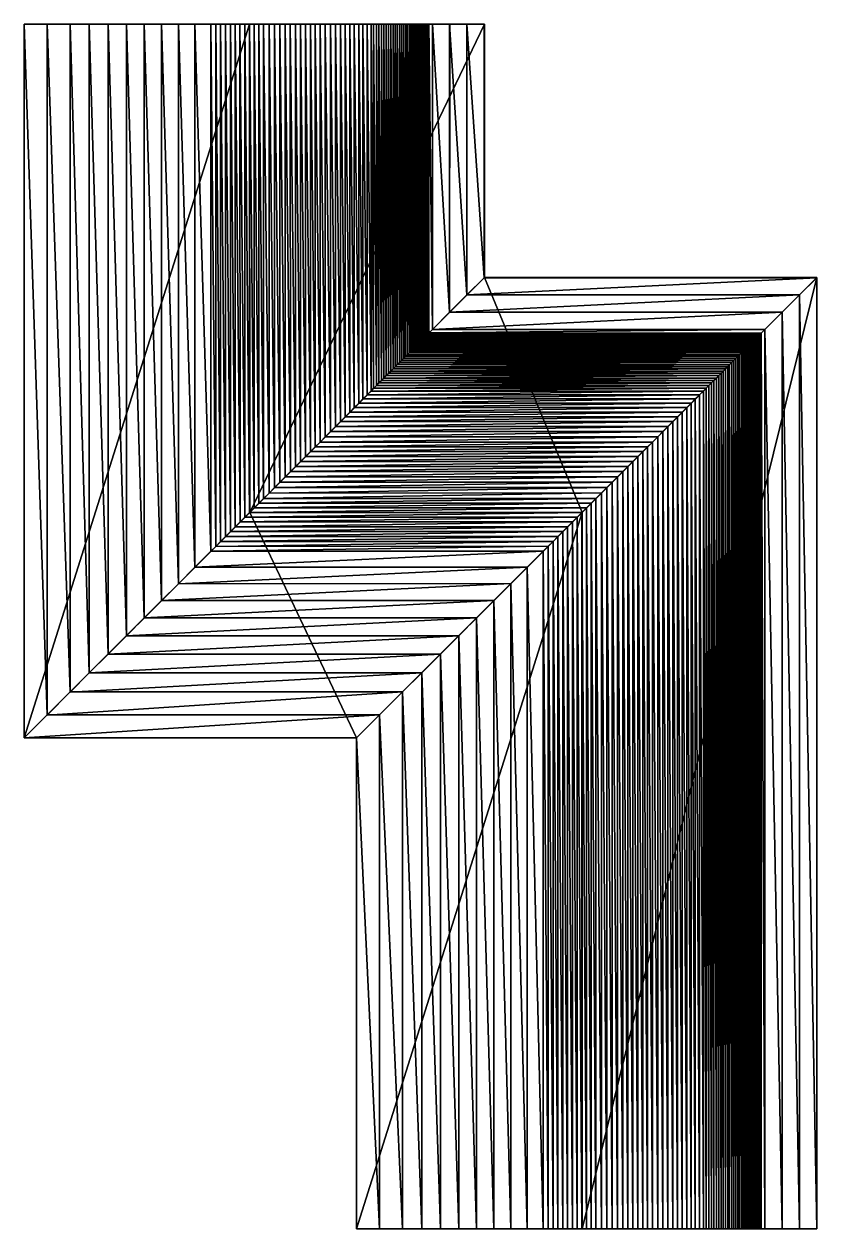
# Model space of a CAD drawing. Header units: inches. Extents: x 592 to 1281, y 732 to 1778.
import ezdxf

# ---------------------------------------------------------------- set-up
doc = ezdxf.new("R2010")
doc.units = ezdxf.units.IN
doc.header["$MEASUREMENT"] = 0
doc.layers.add('Layer 1', color=7, linetype='Continuous')

# ---------------------------------------------------------------- blocks, each defined once
blk = doc.blocks.new('Karniz_011')
at = {"color": 9, "true_color": 0xc0c0c0}
mesh = blk.add_polyface(dxfattribs=at)
corners = [(871, 1777.7, 1005.5), (875, 1777.7, 1000.5), (875, 1440.9, 1000.5), (866.8, 1777.7, 1010.3), (871, 1436.8, 1005.5), (862.6, 1777.7, 1015.1), (866.8, 1432.7, 1010.3), (858.2, 1777.7, 1019.8), (862.6, 1428.4, 1015.1), (853.7, 1777.7, 1024.3), (858.2, 1424, 1019.8), (849.1, 1777.7, 1028.8), (853.7, 1419.5, 1024.3), (845, 1777.7, 1032.6), (849.1, 1414.9, 1028.8), (840.8, 1777.7, 1036.3), (845, 1410.8, 1032.6), (836.5, 1777.7, 1039.9), (840.8, 1406.6, 1036.3), (832.2, 1777.7, 1043.4), (836.6, 1402.4, 1039.9), (827.8, 1777.7, 1046.9), (832.2, 1398, 1043.4), (823.3, 1777.7, 1050.2), (827.8, 1393.6, 1046.9), (818.8, 1777.7, 1053.4), (823.4, 1389.2, 1050.2), (814.2, 1777.7, 1056.6), (818.8, 1384.6, 1053.4), (809.5, 1777.7, 1059.7), (814.2, 1380, 1056.6), (992, 1777.8, 955.3), (804.8, 1777.7, 1062.6), (800, 1777.7, 1065.5), (796, 1777.7, 1067.8), (787.9, 1777.7, 1159.9), (792, 1777.7, 1070.1), (787.9, 1777.7, 1072.3), (783.8, 1777.7, 1074.4), (779.6, 1777.7, 1076.5), (775.5, 1777.7, 1078.5), (771.3, 1777.7, 1080.4), (767, 1777.7, 1082.3), (762.8, 1777.7, 1084.1), (758.5, 1777.7, 1085.9), (754.2, 1777.7, 1087.6), (740.4, 1777.7, 1092.7), (726.1, 1777.7, 1097.2), (711.5, 1777.7, 1101.4), (696.4, 1777.7, 1105), (680.9, 1777.7, 1108.2), (665, 1777.7, 1111), (648.7, 1777.7, 1113.4), (612.1, 1777.7, 1145.3), (592.1, 1777.7, 1145.3), (592.1, 1777.7, 1160.3), (632.1, 1777.7, 1130.3), (612, 1777.7, 1130.3), (632, 1777.7, 1115.3)]
mesh.append_faces([[corners[k] for k in face] for face in [(0, 1, 2), (3, 0, 4), (5, 3, 6), (7, 5, 8), (9, 7, 10), (11, 9, 12), (13, 11, 14), (15, 13, 16), (17, 15, 18), (19, 17, 20), (21, 19, 22), (23, 21, 24), (25, 23, 26), (27, 25, 28), (29, 27, 30), (31, 25, 27), (31, 27, 29), (31, 29, 32), (31, 32, 33), (31, 33, 34), (35, 31, 34), (35, 34, 36), (35, 36, 37), (35, 37, 38), (35, 38, 39), (35, 39, 40), (35, 40, 41), (35, 41, 42), (35, 42, 43), (35, 43, 44), (35, 44, 45), (35, 45, 46), (35, 46, 47), (35, 47, 48), (35, 48, 49), (35, 49, 50), (35, 50, 51), (35, 51, 52), (53, 54, 55), (53, 55, 35), (56, 57, 53), (56, 53, 35), (56, 35, 52), (58, 56, 52)]], dxfattribs={"color": 9})
mesh = blk.add_polyface(dxfattribs=at)
corners = [(880.8, 1157.9, 1145.3), (880.8, 1157.9, 1160.3), (592.1, 1157.9, 1160.3), (592.1, 1157.9, 1145.3), (788, 1353.7, 1159.9), (792, 1357.8, 1070.1), (796, 1361.8, 1067.8), (1084.7, 1361.9, 1067.8), (787.9, 1353.7, 1072.3), (1080.7, 1357.8, 1070.1), (783.8, 1349.6, 1074.4), (1076.6, 1353.7, 1072.3), (779.7, 1345.5, 1076.5), (1072.5, 1349.6, 1074.4), (775.5, 1341.3, 1078.5), (1068.4, 1345.5, 1076.5), (771.3, 1337.1, 1080.4), (1064.2, 1341.3, 1078.5), (767.1, 1332.9, 1082.3), (1060, 1337.1, 1080.4), (762.8, 1328.6, 1084.1), (1055.8, 1332.9, 1082.3), (758.5, 1324.3, 1085.9), (1051.5, 1328.6, 1084.1), (754.2, 1320, 1087.6), (1047.3, 1324.4, 1085.9), (740.4, 1306.2, 1092.7), (1043, 1320.1, 1087.6), (726.2, 1291.9, 1097.2), (1029.1, 1306.2, 1092.7), (711.5, 1277.3, 1101.4), (1014.9, 1292, 1097.2), (1000.2, 1277.3, 1101.4), (985.1, 1262.2, 1105), (696.4, 1262.2, 1105), (969.6, 1246.7, 1108.2), (680.9, 1246.7, 1108.2), (953.7, 1230.8, 1111), (665, 1230.8, 1111), (937.4, 1214.6, 1113.4), (648.7, 1214.5, 1113.4), (920.8, 1197.9, 1115.3), (632.1, 1197.8, 1115.3), (920.8, 1197.9, 1130.3), (632.1, 1197.9, 1130.3), (900.8, 1177.9, 1130.3), (612.1, 1177.8, 1130.3), (900.8, 1177.9, 1145.3), (612.1, 1177.9, 1145.3), (592.1, 1777.7, 1160.3), (680.9, 1777.7, 1108.2), (665, 1777.7, 1111), (648.7, 1777.7, 1113.4), (632, 1777.7, 1115.3), (632.1, 1777.7, 1130.3), (612, 1777.7, 1130.3), (612.1, 1777.7, 1145.3), (592.1, 1777.7, 1145.3)]
mesh.append_faces([[corners[k] for k in face] for face in [(0, 1, 2), (2, 3, 0), (4, 2, 1), (5, 6, 7), (8, 5, 9), (10, 8, 11), (12, 10, 13), (14, 12, 15), (16, 14, 17), (18, 16, 19), (20, 18, 21), (22, 20, 23), (24, 22, 25), (26, 24, 27), (28, 26, 29), (30, 28, 31), (32, 33, 34), (34, 30, 32), (33, 35, 36), (36, 34, 33), (35, 37, 38), (38, 36, 35), (37, 39, 40), (40, 38, 37), (39, 41, 42), (42, 40, 39), (41, 43, 44), (44, 42, 41), (43, 45, 46), (46, 44, 43), (45, 47, 48), (48, 46, 45), (47, 0, 3), (3, 48, 47), (3, 2, 49), (34, 36, 50), (36, 38, 51), (38, 40, 52), (40, 42, 53), (42, 44, 54), (44, 46, 55), (46, 48, 56), (48, 3, 57)]], dxfattribs={"color": 9})
mesh = blk.add_polyface(dxfattribs=at)
corners = [(592.1, 1777.7, 1160.3), (592.1, 1777.7, 1145.3), (592.1, 1157.9, 1145.3), (592.1, 1157.9, 1160.3), (788, 1353.7, 1159.9), (787.9, 1777.7, 1159.9), (804.8, 1370.6, 1062.6), (800, 1365.8, 1065.5), (800, 1777.7, 1065.5), (804.8, 1777.7, 1062.6), (796, 1361.8, 1067.8), (796, 1777.7, 1067.8), (792, 1357.8, 1070.1), (792, 1777.7, 1070.1), (787.9, 1353.7, 1072.3), (787.9, 1777.7, 1072.3), (783.8, 1349.6, 1074.4), (783.8, 1777.7, 1074.4), (779.7, 1345.5, 1076.5), (779.6, 1777.7, 1076.5), (775.5, 1341.3, 1078.5), (775.5, 1777.7, 1078.5), (771.3, 1337.1, 1080.4), (771.3, 1777.7, 1080.4), (767.1, 1332.9, 1082.3), (767, 1777.7, 1082.3), (762.8, 1328.6, 1084.1), (762.8, 1777.7, 1084.1), (758.5, 1324.3, 1085.9), (758.5, 1777.7, 1085.9), (754.2, 1320, 1087.6), (754.2, 1777.7, 1087.6), (740.4, 1306.2, 1092.7), (740.4, 1777.7, 1092.7), (726.2, 1291.9, 1097.2), (726.1, 1777.7, 1097.2), (711.5, 1277.3, 1101.4), (711.5, 1777.7, 1101.4), (696.4, 1262.2, 1105), (696.4, 1777.7, 1105), (680.9, 1777.7, 1108.2), (665, 1777.7, 1111), (680.9, 1246.7, 1108.2), (648.7, 1777.7, 1113.4), (665, 1230.8, 1111), (632, 1777.7, 1115.3), (648.7, 1214.5, 1113.4), (632.1, 1777.7, 1130.3), (632.1, 1197.8, 1115.3), (612, 1777.7, 1130.3), (632.1, 1197.9, 1130.3), (612.1, 1777.7, 1145.3), (612.1, 1177.8, 1130.3), (612.1, 1177.9, 1145.3)]
mesh.append_faces([[corners[k] for k in face] for face in [(0, 1, 2), (3, 4, 5), (5, 0, 3), (6, 7, 8), (8, 9, 6), (7, 10, 11), (11, 8, 7), (10, 12, 13), (13, 11, 10), (12, 14, 15), (15, 13, 12), (14, 16, 17), (17, 15, 14), (16, 18, 19), (19, 17, 16), (18, 20, 21), (21, 19, 18), (20, 22, 23), (23, 21, 20), (22, 24, 25), (25, 23, 22), (24, 26, 27), (27, 25, 24), (26, 28, 29), (29, 27, 26), (28, 30, 31), (31, 29, 28), (30, 32, 33), (33, 31, 30), (32, 34, 35), (35, 33, 32), (34, 36, 37), (37, 35, 34), (36, 38, 39), (39, 37, 36), (40, 39, 38), (41, 40, 42), (43, 41, 44), (45, 43, 46), (47, 45, 48), (49, 47, 50), (51, 49, 52), (1, 51, 53)]], dxfattribs={"color": 9})
mesh = blk.add_polyface(dxfattribs=at)
corners = [(788, 1353.7, 1159.9), (992, 1557.8, 955.3), (992, 1777.8, 955.3), (787.9, 1777.7, 1159.9), (930.7, 1496.6, 887.4), (929.3, 1495.2, 892.2), (929.4, 1777.8, 892.2), (927.9, 1493.8, 896.9), (927.9, 1777.8, 896.9), (926.4, 1492.3, 901.6), (926.4, 1777.8, 901.6), (924.9, 1490.7, 906.3), (924.9, 1777.8, 906.3), (923.2, 1489.1, 911), (923.3, 1777.8, 911), (921.6, 1487.4, 915.7), (921.6, 1777.8, 915.7), (919.8, 1485.7, 920.3), (919.8, 1777.8, 920.3), (918, 1483.9, 924.9), (918, 1777.8, 924.9), (916.2, 1482.1, 929.5), (916.2, 1777.8, 929.5), (914.4, 1480.3, 933.7), (914.4, 1777.8, 933.7), (912.6, 1478.4, 937.9), (912.6, 1777.8, 937.9), (910.7, 1476.5, 942.1), (910.7, 1777.8, 942.1), (908.7, 1474.6, 946.2), (908.7, 1777.8, 946.2), (906.7, 1472.6, 950.3), (906.7, 1777.8, 950.3), (904.6, 1470.5, 954.4), (904.6, 1777.8, 954.4), (902.5, 1468.4, 958.4), (902.5, 1777.8, 958.4), (900.3, 1466.2, 962.4), (900.3, 1777.8, 962.4), (898.1, 1463.9, 966.4), (898.1, 1777.8, 966.4), (895.7, 1461.6, 970.4), (895.7, 1777.8, 970.4), (893.4, 1459.2, 974.3), (893.4, 1777.8, 974.3), (890, 1455.8, 979.7), (890, 1777.8, 979.7), (886.4, 1452.3, 985), (886.4, 1777.8, 985), (882.7, 1448.6, 990.3), (882.7, 1777.8, 990.3), (878.9, 1444.8, 995.4), (878.9, 1777.8, 995.4), (875, 1440.9, 1000.5), (875, 1777.7, 1000.5), (871, 1436.8, 1005.5), (871, 1777.7, 1005.5), (866.8, 1432.7, 1010.3), (866.8, 1777.7, 1010.3), (862.6, 1428.4, 1015.1), (862.6, 1777.7, 1015.1), (858.2, 1424, 1019.8), (858.2, 1777.7, 1019.8), (853.7, 1419.5, 1024.3), (853.7, 1777.7, 1024.3), (849.1, 1414.9, 1028.8), (849.1, 1777.7, 1028.8), (845, 1410.8, 1032.6), (845, 1777.7, 1032.6), (840.8, 1406.6, 1036.3), (840.8, 1777.7, 1036.3), (836.6, 1402.4, 1039.9), (836.5, 1777.7, 1039.9), (832.2, 1398, 1043.4), (832.2, 1777.7, 1043.4), (827.8, 1393.6, 1046.9), (827.8, 1777.7, 1046.9), (823.4, 1389.2, 1050.2), (823.3, 1777.7, 1050.2), (818.8, 1384.6, 1053.4), (818.8, 1777.7, 1053.4), (814.2, 1380, 1056.6), (814.2, 1777.7, 1056.6), (809.6, 1375.4, 1059.7), (809.5, 1777.7, 1059.7), (804.8, 1370.6, 1062.6), (804.8, 1777.7, 1062.6)]
mesh.append_faces([[corners[k] for k in face] for face in [(0, 1, 2), (2, 3, 0), (4, 5, 6), (5, 7, 8), (7, 9, 10), (9, 11, 12), (11, 13, 14), (13, 15, 16), (15, 17, 18), (17, 19, 20), (19, 21, 22), (21, 23, 24), (23, 25, 26), (25, 27, 28), (27, 29, 30), (29, 31, 32), (31, 33, 34), (33, 35, 36), (35, 37, 38), (37, 39, 40), (39, 41, 42), (41, 43, 44), (43, 45, 46), (45, 47, 48), (47, 49, 50), (49, 51, 52), (51, 53, 54), (53, 55, 56), (55, 57, 58), (57, 59, 60), (59, 61, 62), (61, 63, 64), (63, 65, 66), (65, 67, 68), (67, 69, 70), (69, 71, 72), (71, 73, 74), (73, 75, 76), (75, 77, 78), (77, 79, 80), (79, 81, 82), (81, 83, 84), (83, 85, 86), (86, 84, 83)]], dxfattribs={"color": 9})
mesh = blk.add_polyface(dxfattribs=at)
corners = [(927.9, 1777.8, 896.9), (929.4, 1777.8, 892.2), (929.3, 1495.2, 892.2), (926.4, 1777.8, 901.6), (927.9, 1493.8, 896.9), (924.9, 1777.8, 906.3), (926.4, 1492.3, 901.6), (923.3, 1777.8, 911), (924.9, 1490.7, 906.3), (921.6, 1777.8, 915.7), (923.2, 1489.1, 911), (919.8, 1777.8, 920.3), (921.6, 1487.4, 915.7), (918, 1777.8, 924.9), (919.8, 1485.7, 920.3), (916.2, 1777.8, 929.5), (918, 1483.9, 924.9), (914.4, 1777.8, 933.7), (916.2, 1482.1, 929.5), (912.6, 1777.8, 937.9), (914.4, 1480.3, 933.7), (910.7, 1777.8, 942.1), (912.6, 1478.4, 937.9), (908.7, 1777.8, 946.2), (910.7, 1476.5, 942.1), (906.7, 1777.8, 950.3), (908.7, 1474.6, 946.2), (904.6, 1777.8, 954.4), (906.7, 1472.6, 950.3), (902.5, 1777.8, 958.4), (904.6, 1470.5, 954.4), (900.3, 1777.8, 962.4), (902.5, 1468.4, 958.4), (898.1, 1777.8, 966.4), (900.3, 1466.2, 962.4), (895.7, 1777.8, 970.4), (898.1, 1463.9, 966.4), (893.4, 1777.8, 974.3), (895.7, 1461.6, 970.4), (890, 1777.8, 979.7), (893.4, 1459.2, 974.3), (886.4, 1777.8, 985), (890, 1455.8, 979.7), (882.7, 1777.8, 990.3), (886.4, 1452.3, 985), (878.9, 1777.8, 995.4), (882.7, 1448.6, 990.3), (875, 1777.7, 1000.5), (878.9, 1444.8, 995.4), (992, 1777.8, 955.3), (871, 1777.7, 1005.5), (866.8, 1777.7, 1010.3), (862.6, 1777.7, 1015.1), (858.2, 1777.7, 1019.8), (853.7, 1777.7, 1024.3), (849.1, 1777.7, 1028.8), (845, 1777.7, 1032.6), (840.8, 1777.7, 1036.3), (836.5, 1777.7, 1039.9), (832.2, 1777.7, 1043.4), (827.8, 1777.7, 1046.9), (823.3, 1777.7, 1050.2), (818.8, 1777.7, 1053.4)]
mesh.append_faces([[corners[k] for k in face] for face in [(0, 1, 2), (3, 0, 4), (5, 3, 6), (7, 5, 8), (9, 7, 10), (11, 9, 12), (13, 11, 14), (15, 13, 16), (17, 15, 18), (19, 17, 20), (21, 19, 22), (23, 21, 24), (25, 23, 26), (27, 25, 28), (29, 27, 30), (31, 29, 32), (33, 31, 34), (35, 33, 36), (37, 35, 38), (39, 37, 40), (41, 39, 42), (43, 41, 44), (45, 43, 46), (47, 45, 48), (49, 33, 35), (49, 35, 37), (49, 37, 39), (49, 39, 41), (49, 41, 43), (49, 43, 45), (49, 45, 47), (49, 47, 50), (49, 50, 51), (49, 51, 52), (49, 52, 53), (49, 53, 54), (49, 54, 55), (49, 55, 56), (49, 56, 57), (49, 57, 58), (49, 58, 59), (49, 59, 60), (49, 60, 61), (49, 61, 62)]], dxfattribs={"color": 9})
mesh = blk.add_polyface(dxfattribs=at)
corners = [(946.7, 1512.6, 800), (943.7, 1509.6, 825.2), (943.7, 1777.8, 825.2), (946.7, 1777.8, 800), (942.9, 1508.9, 830), (943, 1777.8, 830), (942.2, 1508.1, 834.8), (942.2, 1777.8, 834.8), (941.4, 1507.3, 839.6), (941.4, 1777.8, 839.6), (940.5, 1506.5, 844.5), (940.6, 1777.8, 844.5), (939.6, 1505.6, 849.3), (939.7, 1777.8, 849.3), (938.7, 1504.6, 854), (938.7, 1777.8, 854), (937.7, 1503.6, 858.8), (937.7, 1777.8, 858.8), (936.7, 1502.6, 863.6), (936.7, 1777.8, 863.6), (935.6, 1501.5, 868.3), (935.6, 1777.8, 868.3), (934.5, 1500.3, 873.1), (934.5, 1777.8, 873.1), (933.3, 1499.2, 877.8), (933.3, 1777.8, 877.8), (932, 1497.9, 882.6), (932, 1777.8, 882.6), (930.7, 1496.6, 887.4), (930.7, 1777.8, 887.4), (929.4, 1777.8, 892.2), (992, 1777.8, 955.3), (926.4, 1777.8, 901.6), (924.9, 1777.8, 906.3), (923.3, 1777.8, 911), (921.6, 1777.8, 915.7), (919.8, 1777.8, 920.3), (918, 1777.8, 924.9), (916.2, 1777.8, 929.5), (914.4, 1777.8, 933.7), (912.6, 1777.8, 937.9), (910.7, 1777.8, 942.1), (908.7, 1777.8, 946.2), (906.7, 1777.8, 950.3), (904.6, 1777.8, 954.4), (902.5, 1777.8, 958.4), (900.3, 1777.8, 962.4), (898.1, 1777.8, 966.4)]
mesh.append_faces([[corners[k] for k in face] for face in [(0, 1, 2), (2, 3, 0), (1, 4, 5), (5, 2, 1), (4, 6, 7), (7, 5, 4), (6, 8, 9), (9, 7, 6), (8, 10, 11), (11, 9, 8), (10, 12, 13), (13, 11, 10), (12, 14, 15), (15, 13, 12), (14, 16, 17), (17, 15, 14), (16, 18, 19), (19, 17, 16), (18, 20, 21), (21, 19, 18), (20, 22, 23), (23, 21, 20), (22, 24, 25), (25, 23, 22), (24, 26, 27), (27, 25, 24), (26, 28, 29), (29, 27, 26), (30, 29, 28), (31, 32, 33), (31, 33, 34), (31, 34, 35), (31, 35, 36), (31, 36, 37), (31, 37, 38), (31, 38, 39), (31, 39, 40), (31, 40, 41), (31, 41, 42), (31, 42, 43), (31, 43, 44), (31, 44, 45), (31, 45, 46), (31, 46, 47)]], dxfattribs={"color": 9})
mesh = blk.add_polyface(dxfattribs=at)
corners = [(1280.7, 1557.8, 955.3), (1280.5, 1557.6, 759.9), (991.7, 1557.6, 759.9), (992, 1557.8, 955.3), (1265.5, 1542.6, 759.9), (976.7, 1542.6, 759.9), (1265.5, 1542.6, 779.9), (976.7, 1542.6, 779.9), (1250.5, 1527.6, 779.9), (961.7, 1527.6, 779.9), (1250.5, 1527.6, 799.9), (961.7, 1527.6, 799.9), (991.7, 1777.8, 759.9), (992, 1777.8, 955.3), (976.7, 1777.8, 759.9), (976.7, 1777.8, 779.9), (961.7, 1777.8, 779.9), (961.8, 1777.8, 799.9), (946.7, 1512.6, 800), (946.7, 1777.8, 800), (943.7, 1777.8, 825.2), (943, 1777.8, 830), (942.2, 1777.8, 834.8), (941.4, 1777.8, 839.6), (940.6, 1777.8, 844.5), (939.7, 1777.8, 849.3), (938.7, 1777.8, 854), (937.7, 1777.8, 858.8), (936.7, 1777.8, 863.6), (935.6, 1777.8, 868.3), (934.5, 1777.8, 873.1), (933.3, 1777.8, 877.8), (932, 1777.8, 882.6), (930.7, 1777.8, 887.4), (929.4, 1777.8, 892.2), (927.9, 1777.8, 896.9), (926.4, 1777.8, 901.6)]
mesh.append_faces([[corners[k] for k in face] for face in [(0, 1, 2), (2, 3, 0), (1, 4, 5), (5, 2, 1), (4, 6, 7), (7, 5, 4), (6, 8, 9), (9, 7, 6), (8, 10, 11), (11, 9, 8), (3, 2, 12), (12, 13, 3), (2, 5, 14), (14, 12, 2), (5, 7, 15), (15, 14, 5), (7, 9, 16), (16, 15, 7), (9, 11, 17), (17, 16, 9), (11, 18, 19), (19, 17, 11), (17, 19, 20), (15, 16, 17), (12, 14, 15), (13, 12, 15), (13, 15, 17), (13, 17, 20), (13, 20, 21), (13, 21, 22), (13, 22, 23), (13, 23, 24), (13, 24, 25), (13, 25, 26), (13, 26, 27), (13, 27, 28), (13, 28, 29), (13, 29, 30), (13, 30, 31), (13, 31, 32), (13, 32, 33), (13, 33, 34), (13, 34, 35), (13, 35, 36)]], dxfattribs={"color": 9})
mesh = blk.add_polyface(dxfattribs=at)
corners = [(1076.7, 1353.8, 1159.9), (880.8, 1157.9, 1160.3), (880.8, 731.6, 1160.3), (985.1, 1262.2, 1105), (1000.2, 1277.3, 1101.4), (1000.2, 731.6, 1101.4), (969.6, 1246.7, 1108.2), (985.1, 731.6, 1105), (953.7, 1230.8, 1111), (969.6, 731.6, 1108.2), (937.4, 1214.6, 1113.4), (953.7, 731.6, 1111), (920.8, 1197.9, 1115.3), (937.4, 731.6, 1113.4), (920.8, 1197.9, 1130.3), (920.8, 731.6, 1115.3), (900.8, 1177.9, 1130.3), (920.8, 731.6, 1130.3), (900.8, 1177.9, 1145.3), (900.8, 731.6, 1130.3), (880.8, 1157.9, 1145.3), (900.8, 731.6, 1145.3), (788, 1353.7, 1159.9), (992, 1557.8, 955.3), (858.2, 1424, 1019.8), (862.6, 1428.4, 1015.1), (1151.3, 1428.4, 1015.1), (853.7, 1419.5, 1024.3), (1146.9, 1424, 1019.8), (849.1, 1414.9, 1028.8), (1142.4, 1419.5, 1024.3), (845, 1410.8, 1032.6), (1137.8, 1414.9, 1028.8), (840.8, 1406.6, 1036.3), (1133.7, 1410.8, 1032.6), (836.6, 1402.4, 1039.9), (1129.5, 1406.6, 1036.3), (832.2, 1398, 1043.4), (1125.3, 1402.4, 1039.9), (827.8, 1393.6, 1046.9), (1120.9, 1398.1, 1043.4), (823.4, 1389.2, 1050.2), (1116.5, 1393.7, 1046.9), (818.8, 1384.6, 1053.4), (1112.1, 1389.2, 1050.2), (814.2, 1380, 1056.6), (1107.5, 1384.7, 1053.4), (1102.9, 1380.1, 1056.6), (1098.3, 1375.4, 1059.7), (809.6, 1375.4, 1059.7), (1093.5, 1370.7, 1062.6), (804.8, 1370.6, 1062.6), (1088.8, 1365.9, 1065.5), (800, 1365.8, 1065.5), (1084.7, 1361.9, 1067.8), (796, 1361.8, 1067.8), (1080.7, 1357.8, 1070.1), (792, 1357.8, 1070.1), (1076.6, 1353.7, 1072.3), (787.9, 1353.7, 1072.3), (1072.5, 1349.6, 1074.4), (783.8, 1349.6, 1074.4), (1068.4, 1345.5, 1076.5), (779.7, 1345.5, 1076.5), (1064.2, 1341.3, 1078.5), (775.5, 1341.3, 1078.5), (1060, 1337.1, 1080.4), (771.3, 1337.1, 1080.4), (1055.8, 1332.9, 1082.3), (767.1, 1332.9, 1082.3), (1051.5, 1328.6, 1084.1), (762.8, 1328.6, 1084.1), (1047.3, 1324.4, 1085.9), (758.5, 1324.3, 1085.9), (1043, 1320.1, 1087.6), (754.2, 1320, 1087.6), (1029.1, 1306.2, 1092.7), (740.4, 1306.2, 1092.7), (1014.9, 1292, 1097.2), (726.2, 1291.9, 1097.2), (711.5, 1277.3, 1101.4)]
mesh.append_faces([[corners[k] for k in face] for face in [(0, 1, 2), (3, 4, 5), (6, 3, 7), (8, 6, 9), (10, 8, 11), (12, 10, 13), (14, 12, 15), (16, 14, 17), (18, 16, 19), (20, 18, 21), (1, 0, 22), (23, 22, 0), (24, 25, 26), (27, 24, 28), (29, 27, 30), (31, 29, 32), (33, 31, 34), (35, 33, 36), (37, 35, 38), (39, 37, 40), (41, 39, 42), (43, 41, 44), (45, 43, 46), (47, 48, 49), (49, 45, 47), (48, 50, 51), (51, 49, 48), (50, 52, 53), (53, 51, 50), (52, 54, 55), (55, 53, 52), (54, 56, 57), (56, 58, 59), (58, 60, 61), (60, 62, 63), (62, 64, 65), (64, 66, 67), (66, 68, 69), (68, 70, 71), (70, 72, 73), (72, 74, 75), (74, 76, 77), (76, 78, 79), (78, 4, 80)]], dxfattribs={"color": 9})
mesh = blk.add_polyface(dxfattribs=at)
corners = [(1280.5, 1557.6, 759.9), (1280.7, 1557.8, 955.3), (1280.7, 731.6, 955.3), (1265.5, 1542.6, 759.9), (1280.5, 731.6, 759.9), (1265.5, 1542.6, 779.9), (1265.5, 731.6, 759.9), (1250.5, 1527.6, 779.9), (1265.5, 731.6, 779.9), (1250.5, 1527.6, 799.9), (1250.5, 731.6, 779.9), (1235.5, 1512.6, 800), (1250.5, 731.6, 799.9), (1232.4, 1509.5, 825.2), (1235.5, 731.6, 800), (1231.7, 1508.8, 830), (1232.4, 731.6, 825.2), (1231, 1508.1, 834.8), (1231.7, 731.6, 830), (1230.2, 1507.3, 839.6), (1231, 731.6, 834.8), (1229.3, 1506.4, 844.5), (1230.2, 731.6, 839.6), (1228.4, 1505.5, 849.3), (1229.3, 731.6, 844.5), (1227.5, 1504.6, 854), (1228.4, 731.6, 849.3), (1226.5, 1503.6, 858.8), (1227.5, 731.6, 854), (1225.4, 1502.5, 863.6), (1226.5, 731.6, 858.8), (1224.4, 1501.5, 868.3), (1225.4, 731.6, 863.6), (1223.2, 1500.3, 873.1), (1224.4, 731.6, 868.3), (1222, 1499.1, 877.8), (1223.2, 731.6, 873.1), (1220.8, 1497.9, 882.6), (1222, 731.6, 877.8), (1219.5, 1496.6, 887.4), (1220.8, 731.6, 882.6), (1218.1, 1495.2, 892.2), (1219.5, 731.6, 887.4), (1216.7, 1493.8, 896.9), (1218.1, 731.6, 892.2), (1215.2, 1492.3, 901.6), (1216.7, 731.6, 896.9), (1213.6, 1490.7, 906.3), (1215.2, 731.6, 901.6), (1212, 1489.1, 911), (1213.6, 731.6, 906.3), (1210.3, 1487.4, 915.7), (1212, 731.6, 911), (1208.6, 1485.7, 920.3), (1210.3, 731.6, 915.7), (1206.8, 1483.9, 924.9), (1208.6, 731.6, 920.3), (1204.9, 1482, 929.5), (1206.8, 731.6, 924.9), (1203.2, 1480.3, 933.7), (1204.9, 731.6, 929.5), (1201.3, 1478.4, 937.9), (1203.2, 731.6, 933.7), (1199.4, 1476.5, 942.1), (1201.3, 731.6, 937.9), (1197.5, 1474.6, 946.2), (1199.4, 731.6, 942.1), (1151.3, 1428.4, 1015.1), (1146.9, 1424, 1019.8), (858.2, 1424, 1019.8), (1142.4, 1419.5, 1024.3), (853.7, 1419.5, 1024.3), (1137.8, 1414.9, 1028.8), (849.1, 1414.9, 1028.8), (1133.7, 1410.8, 1032.6), (845, 1410.8, 1032.6), (1129.5, 1406.6, 1036.3), (840.8, 1406.6, 1036.3), (1125.3, 1402.4, 1039.9), (836.6, 1402.4, 1039.9), (1120.9, 1398.1, 1043.4), (832.2, 1398, 1043.4), (1116.5, 1393.7, 1046.9), (827.8, 1393.6, 1046.9), (1112.1, 1389.2, 1050.2), (823.4, 1389.2, 1050.2), (1107.5, 1384.7, 1053.4), (818.8, 1384.6, 1053.4), (1102.9, 1380.1, 1056.6), (814.2, 1380, 1056.6)]
mesh.append_faces([[corners[k] for k in face] for face in [(0, 1, 2), (3, 0, 4), (5, 3, 6), (7, 5, 8), (9, 7, 10), (11, 9, 12), (13, 11, 14), (15, 13, 16), (17, 15, 18), (19, 17, 20), (21, 19, 22), (23, 21, 24), (25, 23, 26), (27, 25, 28), (29, 27, 30), (31, 29, 32), (33, 31, 34), (35, 33, 36), (37, 35, 38), (39, 37, 40), (41, 39, 42), (43, 41, 44), (45, 43, 46), (47, 45, 48), (49, 47, 50), (51, 49, 52), (53, 51, 54), (55, 53, 56), (57, 55, 58), (59, 57, 60), (61, 59, 62), (63, 61, 64), (65, 63, 66), (67, 68, 69), (68, 70, 71), (70, 72, 73), (72, 74, 75), (74, 76, 77), (76, 78, 79), (78, 80, 81), (80, 82, 83), (82, 84, 85), (84, 86, 87), (86, 88, 89)]], dxfattribs={"color": 9})
mesh = blk.add_polyface(dxfattribs=at)
corners = [(1076.7, 1353.8, 1159.9), (1280.7, 1557.8, 955.3), (992, 1557.8, 955.3), (1250.5, 1527.6, 799.9), (1235.5, 1512.6, 800), (946.7, 1512.6, 800), (1232.4, 1509.5, 825.2), (943.7, 1509.6, 825.2), (1231.7, 1508.8, 830), (942.9, 1508.9, 830), (1231, 1508.1, 834.8), (942.2, 1508.1, 834.8), (1230.2, 1507.3, 839.6), (941.4, 1507.3, 839.6), (1229.3, 1506.4, 844.5), (940.5, 1506.5, 844.5), (1228.4, 1505.5, 849.3), (939.6, 1505.6, 849.3), (1227.5, 1504.6, 854), (938.7, 1504.6, 854), (1226.5, 1503.6, 858.8), (937.7, 1503.6, 858.8), (1225.4, 1502.5, 863.6), (936.7, 1502.6, 863.6), (1224.4, 1501.5, 868.3), (935.6, 1501.5, 868.3), (1223.2, 1500.3, 873.1), (934.5, 1500.3, 873.1), (1222, 1499.1, 877.8), (933.3, 1499.2, 877.8), (1220.8, 1497.9, 882.6), (932, 1497.9, 882.6), (1219.5, 1496.6, 887.4), (930.7, 1496.6, 887.4), (1218.1, 1495.2, 892.2), (929.3, 1495.2, 892.2), (1216.7, 1493.8, 896.9), (927.9, 1493.8, 896.9), (1215.2, 1492.3, 901.6), (926.4, 1492.3, 901.6), (1213.6, 1490.7, 906.3), (924.9, 1490.7, 906.3), (1212, 1489.1, 911), (923.2, 1489.1, 911), (1210.3, 1487.4, 915.7), (921.6, 1487.4, 915.7), (1208.6, 1485.7, 920.3), (919.8, 1485.7, 920.3), (1206.8, 1483.9, 924.9), (918, 1483.9, 924.9), (1204.9, 1482, 929.5), (916.2, 1482.1, 929.5), (1203.2, 1480.3, 933.7), (914.4, 1480.3, 933.7), (1201.3, 1478.4, 937.9), (912.6, 1478.4, 937.9), (1199.4, 1476.5, 942.1), (910.7, 1476.5, 942.1), (1197.5, 1474.6, 946.2), (908.7, 1474.6, 946.2), (1195.5, 1472.6, 950.3), (906.7, 1472.6, 950.3), (1193.4, 1470.5, 954.4), (904.6, 1470.5, 954.4), (1191.3, 1468.4, 958.4), (902.5, 1468.4, 958.4), (1189.1, 1466.2, 962.4), (900.3, 1466.2, 962.4), (1186.8, 1463.9, 966.4), (898.1, 1463.9, 966.4), (1184.5, 1461.6, 970.4), (895.7, 1461.6, 970.4), (1182.1, 1459.2, 974.3), (893.4, 1459.2, 974.3), (1178.7, 1455.8, 979.7), (890, 1455.8, 979.7), (1175.1, 1452.3, 985), (886.4, 1452.3, 985), (1171.5, 1448.6, 990.3), (882.7, 1448.6, 990.3), (1167.7, 1444.8, 995.4), (878.9, 1444.8, 995.4), (1163.8, 1440.9, 1000.5), (875, 1440.9, 1000.5), (1159.7, 1436.8, 1005.5), (871, 1436.8, 1005.5), (1155.6, 1432.7, 1010.3), (866.8, 1432.7, 1010.3), (1151.3, 1428.4, 1015.1), (862.6, 1428.4, 1015.1)]
mesh.append_faces([[corners[k] for k in face] for face in [(0, 1, 2), (3, 4, 5), (4, 6, 7), (6, 8, 9), (8, 10, 11), (10, 12, 13), (12, 14, 15), (14, 16, 17), (16, 18, 19), (18, 20, 21), (20, 22, 23), (22, 24, 25), (24, 26, 27), (26, 28, 29), (28, 30, 31), (30, 32, 33), (32, 34, 35), (34, 36, 37), (36, 38, 39), (38, 40, 41), (40, 42, 43), (42, 44, 45), (44, 46, 47), (46, 48, 49), (48, 50, 51), (50, 52, 53), (52, 54, 55), (54, 56, 57), (56, 58, 59), (58, 60, 61), (60, 62, 63), (62, 64, 65), (64, 66, 67), (66, 68, 69), (68, 70, 71), (70, 72, 73), (72, 74, 75), (74, 76, 77), (76, 78, 79), (78, 80, 81), (80, 82, 83), (82, 84, 85), (84, 86, 87), (86, 88, 89)]], dxfattribs={"color": 9})
mesh = blk.add_polyface(dxfattribs=at)
corners = [(1280.7, 1557.8, 955.3), (1076.7, 1353.8, 1159.9), (1076.7, 731.6, 1159.9), (1195.5, 1472.6, 950.3), (1197.5, 1474.6, 946.2), (1197.5, 731.6, 946.2), (1193.4, 1470.5, 954.4), (1195.5, 731.6, 950.3), (1191.3, 1468.4, 958.4), (1193.4, 731.6, 954.4), (1189.1, 1466.2, 962.4), (1191.3, 731.6, 958.4), (1186.8, 1463.9, 966.4), (1189.1, 731.6, 962.4), (1184.5, 1461.6, 970.4), (1186.8, 731.6, 966.4), (1182.1, 1459.2, 974.3), (1184.5, 731.6, 970.4), (1178.7, 1455.8, 979.7), (1182.1, 731.6, 974.3), (1175.1, 1452.3, 985), (1178.7, 731.6, 979.7), (1171.5, 1448.6, 990.3), (1175.1, 731.6, 985), (1167.7, 1444.8, 995.4), (1171.5, 731.6, 990.3), (1163.8, 1440.9, 1000.5), (1167.7, 731.6, 995.4), (1159.7, 1436.8, 1005.5), (1163.8, 731.6, 1000.5), (1155.6, 1432.7, 1010.3), (1159.7, 731.6, 1005.5), (1151.3, 1428.4, 1015.1), (1155.6, 731.6, 1010.3), (1146.9, 1424, 1019.8), (1151.3, 731.6, 1015.1), (1142.4, 1419.5, 1024.3), (1146.9, 731.6, 1019.8), (1137.8, 1414.9, 1028.8), (1142.4, 731.6, 1024.3), (1133.7, 1410.8, 1032.6), (1137.8, 731.6, 1028.8), (1129.5, 1406.6, 1036.3), (1133.7, 731.6, 1032.6), (1125.3, 1402.4, 1039.9), (1129.5, 731.6, 1036.3), (1120.9, 1398.1, 1043.4), (1125.3, 731.6, 1039.9), (1116.5, 1393.7, 1046.9), (1120.9, 731.6, 1043.4), (1112.1, 1389.2, 1050.2), (1116.5, 731.6, 1046.9), (1107.5, 1384.7, 1053.4), (1112.1, 731.6, 1050.2), (1102.9, 1380.1, 1056.6), (1107.5, 731.6, 1053.4), (1098.3, 1375.4, 1059.7), (1102.9, 731.6, 1056.6), (1093.5, 1370.7, 1062.6), (1098.3, 731.6, 1059.7), (1088.8, 1365.9, 1065.5), (1093.5, 731.6, 1062.6), (1084.7, 1361.9, 1067.8), (1088.8, 731.6, 1065.5), (1080.7, 1357.8, 1070.1), (1084.7, 731.6, 1067.8), (1076.6, 1353.7, 1072.3), (1080.7, 731.6, 1070.1), (1072.5, 1349.6, 1074.4), (1076.6, 731.6, 1072.3), (1068.4, 1345.5, 1076.5), (1072.5, 731.6, 1074.4), (1064.2, 1341.3, 1078.5), (1068.4, 731.6, 1076.5), (1060, 1337.1, 1080.4), (1064.2, 731.6, 1078.5), (1055.8, 1332.9, 1082.3), (1060, 731.6, 1080.4), (1051.5, 1328.6, 1084.1), (1055.8, 731.6, 1082.3), (1047.3, 1324.4, 1085.9), (1051.5, 731.6, 1084.1), (1043, 1320.1, 1087.6), (1047.3, 731.6, 1085.9), (1029.1, 1306.2, 1092.7), (1043, 731.6, 1087.6), (1014.9, 1292, 1097.2), (1029.1, 731.6, 1092.7), (1000.2, 1277.3, 1101.4), (1014.9, 731.6, 1097.2)]
mesh.append_faces([[corners[k] for k in face] for face in [(0, 1, 2), (3, 4, 5), (6, 3, 7), (8, 6, 9), (10, 8, 11), (12, 10, 13), (14, 12, 15), (16, 14, 17), (18, 16, 19), (20, 18, 21), (22, 20, 23), (24, 22, 25), (26, 24, 27), (28, 26, 29), (30, 28, 31), (32, 30, 33), (34, 32, 35), (36, 34, 37), (38, 36, 39), (40, 38, 41), (42, 40, 43), (44, 42, 45), (46, 44, 47), (48, 46, 49), (50, 48, 51), (52, 50, 53), (54, 52, 55), (56, 54, 57), (58, 56, 59), (60, 58, 61), (62, 60, 63), (64, 62, 65), (66, 64, 67), (68, 66, 69), (70, 68, 71), (72, 70, 73), (74, 72, 75), (76, 74, 77), (78, 76, 79), (80, 78, 81), (82, 80, 83), (84, 82, 85), (86, 84, 87), (88, 86, 89)]], dxfattribs={"color": 9})
mesh = blk.add_polyface(dxfattribs=at)
corners = [(1076.7, 731.6, 1159.9), (1280.7, 731.6, 955.3), (1280.7, 1557.8, 955.3), (1280.5, 731.6, 759.9), (1280.5, 1557.6, 759.9), (1265.5, 731.6, 759.9), (1265.5, 1542.6, 759.9), (1265.5, 731.6, 779.9), (1265.5, 1542.6, 779.9), (1250.5, 731.6, 779.9), (1250.5, 1527.6, 779.9), (1250.5, 731.6, 799.9), (1250.5, 1527.6, 799.9), (1235.5, 731.6, 800), (1235.5, 1512.6, 800), (1232.4, 731.6, 825.2), (1232.4, 1509.5, 825.2), (1231.7, 731.6, 830), (1231.7, 1508.8, 830), (1231, 731.6, 834.8), (1231, 1508.1, 834.8), (1230.2, 731.6, 839.6), (1230.2, 1507.3, 839.6), (1229.3, 731.6, 844.5), (1229.3, 1506.4, 844.5), (1228.4, 731.6, 849.3), (1228.4, 1505.5, 849.3), (1227.5, 731.6, 854), (1227.5, 1504.6, 854), (1226.5, 731.6, 858.8), (1226.5, 1503.6, 858.8), (1225.4, 731.6, 863.6), (1225.4, 1502.5, 863.6), (1224.4, 731.6, 868.3), (1224.4, 1501.5, 868.3), (1223.2, 731.6, 873.1), (1223.2, 1500.3, 873.1), (1222, 731.6, 877.8), (1222, 1499.1, 877.8), (1220.8, 731.6, 882.6), (1220.8, 1497.9, 882.6), (1219.5, 731.6, 887.4), (1219.5, 1496.6, 887.4), (1218.1, 731.6, 892.2), (1218.1, 1495.2, 892.2), (1216.7, 731.6, 896.9), (1216.7, 1493.8, 896.9), (1215.2, 731.6, 901.6), (1215.2, 1492.3, 901.6), (1213.6, 731.6, 906.3), (1213.6, 1490.7, 906.3), (1212, 731.6, 911), (1212, 1489.1, 911), (1210.3, 731.6, 915.7), (1210.3, 1487.4, 915.7), (1208.6, 731.6, 920.3), (1208.6, 1485.7, 920.3), (1206.8, 731.6, 924.9), (1206.8, 1483.9, 924.9), (1204.9, 731.6, 929.5), (1204.9, 1482, 929.5), (1203.2, 731.6, 933.7), (1203.2, 1480.3, 933.7), (1201.3, 731.6, 937.9), (1201.3, 1478.4, 937.9), (1199.4, 731.6, 942.1), (1199.4, 1476.5, 942.1), (1197.5, 731.6, 946.2), (1197.5, 1474.6, 946.2), (1195.5, 731.6, 950.3), (1195.5, 1472.6, 950.3), (1193.4, 731.6, 954.4), (1193.4, 1470.5, 954.4), (1191.3, 731.6, 958.4), (1191.3, 1468.4, 958.4), (1189.1, 731.6, 962.4), (1189.1, 1466.2, 962.4), (1186.8, 731.6, 966.4), (1186.8, 1463.9, 966.4), (1159.7, 731.6, 1005.5), (1163.8, 731.6, 1000.5), (1155.6, 731.6, 1010.3), (1151.3, 731.6, 1015.1), (1146.9, 731.6, 1019.8), (1142.4, 731.6, 1024.3)]
mesh.append_faces([[corners[k] for k in face] for face in [(0, 1, 2), (1, 3, 4), (3, 5, 6), (5, 7, 8), (7, 9, 10), (9, 11, 12), (11, 13, 14), (13, 15, 16), (15, 17, 18), (17, 19, 20), (19, 21, 22), (21, 23, 24), (23, 25, 26), (25, 27, 28), (27, 29, 30), (29, 31, 32), (31, 33, 34), (33, 35, 36), (35, 37, 38), (37, 39, 40), (39, 41, 42), (41, 43, 44), (43, 45, 46), (45, 47, 48), (47, 49, 50), (49, 51, 52), (51, 53, 54), (53, 55, 56), (55, 57, 58), (57, 59, 60), (59, 61, 62), (61, 63, 64), (63, 65, 66), (65, 67, 68), (67, 69, 70), (69, 71, 72), (71, 73, 74), (73, 75, 76), (75, 77, 78), (79, 80, 1), (81, 79, 1), (82, 81, 1), (83, 82, 1), (84, 83, 1)]], dxfattribs={"color": 9})
mesh = blk.add_polyface(dxfattribs=at)
corners = [(946.7, 1512.6, 800), (961.7, 1527.6, 799.9), (1250.5, 1527.6, 799.9), (943.7, 1509.6, 825.2), (1235.5, 1512.6, 800), (942.9, 1508.9, 830), (1232.4, 1509.5, 825.2), (942.2, 1508.1, 834.8), (1231.7, 1508.8, 830), (941.4, 1507.3, 839.6), (1231, 1508.1, 834.8), (940.5, 1506.5, 844.5), (1230.2, 1507.3, 839.6), (939.6, 1505.6, 849.3), (1229.3, 1506.4, 844.5), (938.7, 1504.6, 854), (1228.4, 1505.5, 849.3), (937.7, 1503.6, 858.8), (1227.5, 1504.6, 854), (936.7, 1502.6, 863.6), (1226.5, 1503.6, 858.8), (935.6, 1501.5, 868.3), (1225.4, 1502.5, 863.6), (934.5, 1500.3, 873.1), (1224.4, 1501.5, 868.3), (933.3, 1499.2, 877.8), (1223.2, 1500.3, 873.1), (932, 1497.9, 882.6), (1222, 1499.1, 877.8), (930.7, 1496.6, 887.4), (1220.8, 1497.9, 882.6), (929.3, 1495.2, 892.2), (1219.5, 1496.6, 887.4), (927.9, 1493.8, 896.9), (1218.1, 1495.2, 892.2), (926.4, 1492.3, 901.6), (1216.7, 1493.8, 896.9), (924.9, 1490.7, 906.3), (1215.2, 1492.3, 901.6), (923.2, 1489.1, 911), (1213.6, 1490.7, 906.3), (921.6, 1487.4, 915.7), (1212, 1489.1, 911), (919.8, 1485.7, 920.3), (1210.3, 1487.4, 915.7), (918, 1483.9, 924.9), (1208.6, 1485.7, 920.3), (916.2, 1482.1, 929.5), (1206.8, 1483.9, 924.9), (914.4, 1480.3, 933.7), (1204.9, 1482, 929.5), (912.6, 1478.4, 937.9), (1203.2, 1480.3, 933.7), (910.7, 1476.5, 942.1), (1201.3, 1478.4, 937.9), (908.7, 1474.6, 946.2), (1199.4, 1476.5, 942.1), (906.7, 1472.6, 950.3), (1197.5, 1474.6, 946.2), (904.6, 1470.5, 954.4), (1195.5, 1472.6, 950.3), (902.5, 1468.4, 958.4), (1193.4, 1470.5, 954.4), (900.3, 1466.2, 962.4), (1191.3, 1468.4, 958.4), (898.1, 1463.9, 966.4), (1189.1, 1466.2, 962.4), (895.7, 1461.6, 970.4), (1186.8, 1463.9, 966.4), (893.4, 1459.2, 974.3), (1184.5, 1461.6, 970.4), (890, 1455.8, 979.7), (1182.1, 1459.2, 974.3), (886.4, 1452.3, 985), (1178.7, 1455.8, 979.7), (882.7, 1448.6, 990.3), (1175.1, 1452.3, 985), (878.9, 1444.8, 995.4), (1171.5, 1448.6, 990.3), (875, 1440.9, 1000.5), (1167.7, 1444.8, 995.4), (871, 1436.8, 1005.5), (1163.8, 1440.9, 1000.5), (866.8, 1432.7, 1010.3), (1159.7, 1436.8, 1005.5), (862.6, 1428.4, 1015.1), (1155.6, 1432.7, 1010.3)]
mesh.append_faces([[corners[k] for k in face] for face in [(0, 1, 2), (3, 0, 4), (5, 3, 6), (7, 5, 8), (9, 7, 10), (11, 9, 12), (13, 11, 14), (15, 13, 16), (17, 15, 18), (19, 17, 20), (21, 19, 22), (23, 21, 24), (25, 23, 26), (27, 25, 28), (29, 27, 30), (31, 29, 32), (33, 31, 34), (35, 33, 36), (37, 35, 38), (39, 37, 40), (41, 39, 42), (43, 41, 44), (45, 43, 46), (47, 45, 48), (49, 47, 50), (51, 49, 52), (53, 51, 54), (55, 53, 56), (57, 55, 58), (59, 57, 60), (61, 59, 62), (63, 61, 64), (65, 63, 66), (67, 65, 68), (69, 67, 70), (71, 69, 72), (73, 71, 74), (75, 73, 76), (77, 75, 78), (79, 77, 80), (81, 79, 82), (83, 81, 84), (85, 83, 86)]], dxfattribs={"color": 9})
mesh = blk.add_polyface(dxfattribs=at)
corners = [(1186.8, 731.6, 966.4), (1184.5, 731.6, 970.4), (1184.5, 1461.6, 970.4), (1182.1, 731.6, 974.3), (1182.1, 1459.2, 974.3), (1178.7, 731.6, 979.7), (1178.7, 1455.8, 979.7), (1175.1, 731.6, 985), (1175.1, 1452.3, 985), (1171.5, 731.6, 990.3), (1171.5, 1448.6, 990.3), (1167.7, 731.6, 995.4), (1167.7, 1444.8, 995.4), (1163.8, 731.6, 1000.5), (1163.8, 1440.9, 1000.5), (1159.7, 731.6, 1005.5), (1159.7, 1436.8, 1005.5), (1155.6, 731.6, 1010.3), (1155.6, 1432.7, 1010.3), (1151.3, 731.6, 1015.1), (1151.3, 1428.4, 1015.1), (1146.9, 731.6, 1019.8), (1146.9, 1424, 1019.8), (1142.4, 731.6, 1024.3), (1142.4, 1419.5, 1024.3), (1137.8, 731.6, 1028.8), (1137.8, 1414.9, 1028.8), (1133.7, 731.6, 1032.6), (1133.7, 1410.8, 1032.6), (1129.5, 731.6, 1036.3), (1129.5, 1406.6, 1036.3), (1125.3, 731.6, 1039.9), (1125.3, 1402.4, 1039.9), (1120.9, 731.6, 1043.4), (1120.9, 1398.1, 1043.4), (1116.5, 731.6, 1046.9), (1116.5, 1393.7, 1046.9), (1112.1, 731.6, 1050.2), (1112.1, 1389.2, 1050.2), (1107.5, 731.6, 1053.4), (1107.5, 1384.7, 1053.4), (1102.9, 731.6, 1056.6), (1102.9, 1380.1, 1056.6), (1098.3, 731.6, 1059.7), (1098.3, 1375.4, 1059.7), (1093.5, 731.6, 1062.6), (1093.5, 1370.7, 1062.6), (1088.8, 731.6, 1065.5), (1088.8, 1365.9, 1065.5), (1084.7, 731.6, 1067.8), (1084.7, 1361.9, 1067.8), (1080.7, 731.6, 1070.1), (1080.7, 1357.8, 1070.1), (1076.6, 731.6, 1072.3), (1076.6, 1353.7, 1072.3), (1280.7, 731.6, 955.3), (1076.7, 731.6, 1159.9), (1072.5, 731.6, 1074.4)]
mesh.append_faces([[corners[k] for k in face] for face in [(0, 1, 2), (1, 3, 4), (3, 5, 6), (5, 7, 8), (7, 9, 10), (9, 11, 12), (11, 13, 14), (13, 15, 16), (15, 17, 18), (17, 19, 20), (19, 21, 22), (21, 23, 24), (23, 25, 26), (25, 27, 28), (27, 29, 30), (29, 31, 32), (31, 33, 34), (33, 35, 36), (35, 37, 38), (37, 39, 40), (39, 41, 42), (41, 43, 44), (43, 45, 46), (45, 47, 48), (47, 49, 50), (49, 51, 52), (51, 53, 54), (25, 23, 55), (27, 25, 55), (29, 27, 55), (31, 29, 55), (33, 31, 55), (35, 33, 55), (37, 35, 55), (39, 37, 55), (41, 39, 55), (43, 41, 55), (45, 43, 55), (47, 45, 55), (49, 47, 55), (49, 55, 56), (51, 49, 56), (53, 51, 56), (57, 53, 56)]], dxfattribs={"color": 9})
mesh = blk.add_polyface(dxfattribs=at)
corners = [(880.8, 731.6, 1145.3), (880.8, 731.6, 1160.3), (880.8, 1157.9, 1160.3), (880.8, 1157.9, 1145.3), (1076.7, 731.6, 1159.9), (1076.7, 1353.8, 1159.9), (1076.6, 731.6, 1072.3), (1072.5, 731.6, 1074.4), (1072.5, 1349.6, 1074.4), (1068.4, 731.6, 1076.5), (1068.4, 1345.5, 1076.5), (1064.2, 731.6, 1078.5), (1064.2, 1341.3, 1078.5), (1060, 731.6, 1080.4), (1060, 1337.1, 1080.4), (1055.8, 731.6, 1082.3), (1055.8, 1332.9, 1082.3), (1051.5, 731.6, 1084.1), (1051.5, 1328.6, 1084.1), (1047.3, 731.6, 1085.9), (1047.3, 1324.4, 1085.9), (1043, 731.6, 1087.6), (1043, 1320.1, 1087.6), (1029.1, 731.6, 1092.7), (1029.1, 1306.2, 1092.7), (1014.9, 731.6, 1097.2), (1014.9, 1292, 1097.2), (1000.2, 731.6, 1101.4), (1000.2, 1277.3, 1101.4), (985.1, 731.6, 1105), (985.1, 1262.2, 1105), (969.6, 731.6, 1108.2), (969.6, 1246.7, 1108.2), (953.7, 731.6, 1111), (953.7, 1230.8, 1111), (937.4, 731.6, 1113.4), (937.4, 1214.6, 1113.4), (920.8, 731.6, 1115.3), (920.8, 1197.9, 1115.3), (920.8, 731.6, 1130.3), (920.8, 1197.9, 1130.3), (900.8, 731.6, 1130.3), (900.8, 1177.9, 1130.3), (900.8, 731.6, 1145.3), (900.8, 1177.9, 1145.3)]
mesh.append_faces([[corners[k] for k in face] for face in [(0, 1, 2), (2, 3, 0), (1, 4, 5), (6, 7, 8), (7, 9, 10), (9, 11, 12), (11, 13, 14), (13, 15, 16), (15, 17, 18), (17, 19, 20), (19, 21, 22), (21, 23, 24), (23, 25, 26), (25, 27, 28), (27, 29, 30), (29, 31, 32), (31, 33, 34), (33, 35, 36), (35, 37, 38), (37, 39, 40), (39, 41, 42), (41, 43, 44), (43, 0, 3), (39, 37, 35), (43, 41, 39), (1, 0, 43), (4, 1, 43), (4, 43, 39), (4, 39, 35), (9, 7, 4), (11, 9, 4), (13, 11, 4), (15, 13, 4), (17, 15, 4), (19, 17, 4), (21, 19, 4), (23, 21, 4), (25, 23, 4), (27, 25, 4), (29, 27, 4), (31, 29, 4), (33, 31, 4), (33, 4, 35)]], dxfattribs={"color": 9})
mesh = blk.add_polyface(dxfattribs=at)
corners = [(1265.5, 731.6, 779.9), (1265.5, 731.6, 759.9), (1280.5, 731.6, 759.9), (1280.7, 731.6, 955.3), (1250.5, 731.6, 799.9), (1250.5, 731.6, 779.9), (1232.4, 731.6, 825.2), (1235.5, 731.6, 800), (1231.7, 731.6, 830), (1231, 731.6, 834.8), (1230.2, 731.6, 839.6), (1229.3, 731.6, 844.5), (1228.4, 731.6, 849.3), (1227.5, 731.6, 854), (1226.5, 731.6, 858.8), (1225.4, 731.6, 863.6), (1224.4, 731.6, 868.3), (1223.2, 731.6, 873.1), (1222, 731.6, 877.8), (1220.8, 731.6, 882.6), (1219.5, 731.6, 887.4), (1218.1, 731.6, 892.2), (1216.7, 731.6, 896.9), (1215.2, 731.6, 901.6), (1213.6, 731.6, 906.3), (1212, 731.6, 911), (1210.3, 731.6, 915.7), (1208.6, 731.6, 920.3), (1206.8, 731.6, 924.9), (1204.9, 731.6, 929.5), (1203.2, 731.6, 933.7), (1201.3, 731.6, 937.9), (1199.4, 731.6, 942.1), (1197.5, 731.6, 946.2), (1195.5, 731.6, 950.3), (1193.4, 731.6, 954.4), (1191.3, 731.6, 958.4), (1189.1, 731.6, 962.4), (1186.8, 731.6, 966.4), (1184.5, 731.6, 970.4), (1182.1, 731.6, 974.3), (1178.7, 731.6, 979.7), (1175.1, 731.6, 985), (1171.5, 731.6, 990.3), (1167.7, 731.6, 995.4), (1163.8, 731.6, 1000.5)]
mesh.append_faces([[corners[k] for k in face] for face in [(0, 1, 2), (0, 2, 3), (4, 5, 0), (4, 0, 3), (6, 7, 4), (6, 4, 3), (8, 6, 3), (9, 8, 3), (10, 9, 3), (11, 10, 3), (12, 11, 3), (13, 12, 3), (14, 13, 3), (15, 14, 3), (16, 15, 3), (17, 16, 3), (18, 17, 3), (19, 18, 3), (20, 19, 3), (21, 20, 3), (22, 21, 3), (23, 22, 3), (24, 23, 3), (25, 24, 3), (26, 25, 3), (27, 26, 3), (28, 27, 3), (29, 28, 3), (30, 29, 3), (31, 30, 3), (32, 31, 3), (33, 32, 3), (34, 33, 3), (35, 34, 3), (36, 35, 3), (37, 36, 3), (38, 37, 3), (39, 38, 3), (40, 39, 3), (41, 40, 3), (42, 41, 3), (43, 42, 3), (44, 43, 3), (45, 44, 3)]], dxfattribs={"color": 9})

msp = doc.modelspace()

# ---------------------------------------------------------------- block references
at = {"layer": 'Layer 1'}
msp.add_blockref('Karniz_011', (0, 0), dxfattribs=at)

doc.saveas('drawing.dxf')
